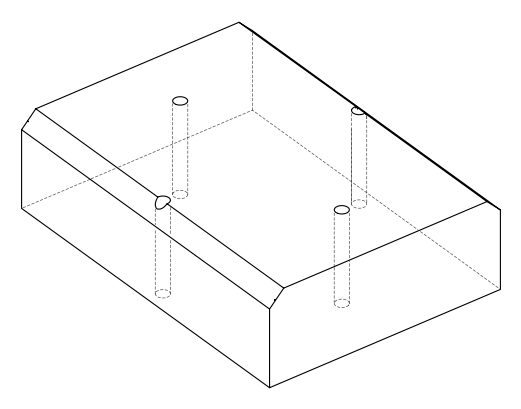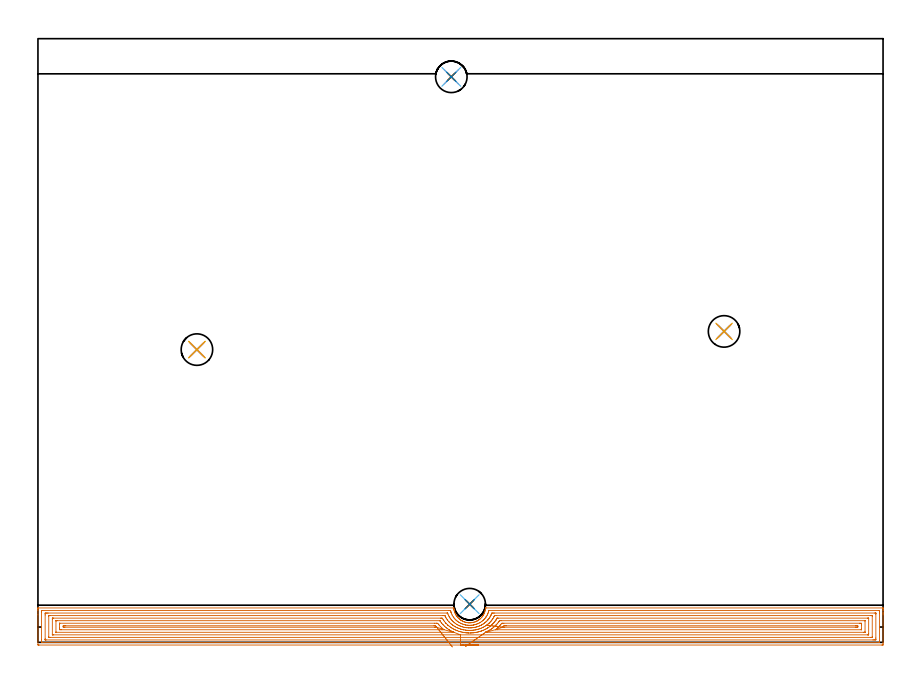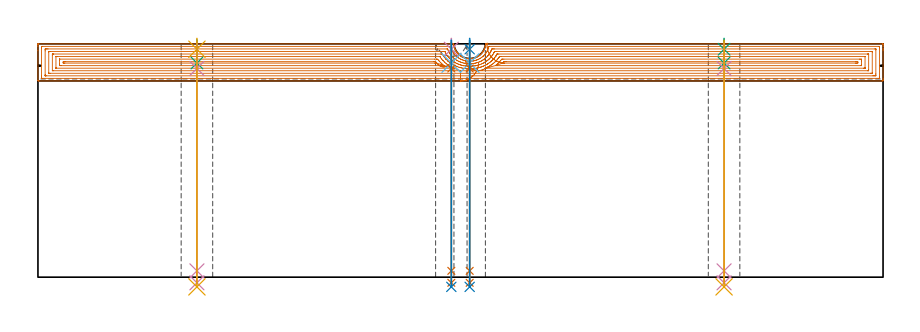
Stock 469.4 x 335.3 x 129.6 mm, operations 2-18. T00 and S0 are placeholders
(PLAN: 18 operations, 13 tool changes, 61.9 min)
(1 AREA_MILL | FG_CHAMFER_SURFACE | UGT0205_001 | 26.7 min | 89250 mm3)
(2 AREA_MILL_1 | FG_CHAMFER_SURFACE_1 | UGT0205_001 | 30.14 min | 99591 mm3)
(3 SPOT_DRILL | STEP1HOLE | NXT0321_9005460120000 | 0.05 min | 127 mm3)
(4 SPOT_DRILL_1 | STEP1HOLE_1 | NXT0321_9005460120000 | 0.05 min | 181 mm3)
(5 SPOT_DRILL_2 | STEP1HOLE_2 | NXT0321_9005460120000 | 0.05 min | 147 mm3)
(6 SPOT_DRILL_3 | STEP1HOLE_3 | NXT0321_9005460120000 | 0.05 min | 169 mm3)
(7 DRILL_BLIND_HOLE_INTO_CENTER | STEP1HOLE | UGT0301_191 | 0.05 min | 272 mm3)
(8 GUN_DRILL_THROUGH_HOLE | STEP1HOLE | UGT0307_003 | 0.62 min | 4569 mm3)
(9 SPADE_DRILL_TO_ENLARGE_THROUGH_HOLE | STEP1HOLE | UGT0306_008 | 0.55 min | 25765 mm3)
(10 DRILL_BLIND_HOLE_INTO_CENTER_1 | STEP1HOLE_1 | UGT0301_191 | 0.05 min | 278 mm3)
(11 GUN_DRILL_THROUGH_HOLE_1 | STEP1HOLE_1 | UGT0307_003 | 0.62 min | 4574 mm3)
(12 SPADE_DRILL_TO_ENLARGE_THROUGH_HOLE_1 | STEP1HOLE_1 | UGT0306_008 | 0.55 min | 26068 mm3)
(13 DRILL_BLIND_HOLE_INTO_CENTER_2 | STEP1HOLE_2 | UGT0301_191 | 0.05 min | 269 mm3)
(14 GUN_DRILL_THROUGH_HOLE_2 | STEP1HOLE_2 | UGT0307_003 | 0.62 min | 4578 mm3)
(15 SPADE_DRILL_TO_ENLARGE_THROUGH_HOLE_2 | STEP1HOLE_2 | UGT0306_008 | 0.55 min | 25836 mm3)
(16 DRILL_BLIND_HOLE_INTO_CENTER_3 | STEP1HOLE_3 | UGT0301_191 | 0.05 min | 291 mm3)
(17 GUN_DRILL_THROUGH_HOLE_3 | STEP1HOLE_3 | UGT0307_003 | 0.62 min | 4544 mm3)
(18 SPADE_DRILL_TO_ENLARGE_THROUGH_HOLE_3 | STEP1HOLE_3 | UGT0306_008 | 0.55 min | 26082 mm3)
(TOOL UGT0205_001 | Chamfer Mill 20 x 3 x 45 deg. | D20 FL50 Z2)
(TOOL NXT0321_9005460120000 | NC Spot Drill, 142deg, 12mm, Carbide, Uncoated | D12 PA142 FL30 Z2)
(TOOL UGT0301_191 | Twist Drill 7.1 mm | D7.1 PA118 FL66 Z2)
(TOOL UGT0307_003 | Gun Drill 7 mm | D7 PA130 FL24 Z1)
(TOOL UGT0306_008 | Spade Drill 17.5mm | D17.5 PA132 FL10 Z2)
(OP 2 AREA_MILL_1)
G17 G21 G94 G90
T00 M6
G54
G17 G0 G90 X244.7 Y-1.5 S1061 M3
G43 Z139.6 H0
Z119.
G94 G1 X244.662 Z118.128 F250.
X244.548 Z117.264
X244.359 Z116.412
X244.097 Z115.58
X243.763 Z114.774
X243.36 Z114.
X242.892 Z113.264
X242.36 Z112.572
X241.771 Z111.929
X241.128 Z111.34
X240.436 Z110.808
X239.7 Z110.34
X238.926 Z109.937
X238.12 Z109.603
X237.288 Z109.341
X236.437 Z109.152
X235.572 Z109.038
X234.7 Z109.
X0.619
X0.263 Y-1.496 Z109.002
X0.01 Y-1.492 Z109.006
X0. Y-1.236 Z109.262
Y15.285 Z125.781
Y17.676 Z128.171
Y18.361 Z128.861
Y18.685 Z129.185
X0.007 Y19.065 Z129.557
X0.01 Y19.097 Z129.588
X0.173 Y19.1 Z129.6
X230.68
X230.961 Y19.095 Z129.59
X230.973 Y19.039 Z129.534
X230.979 Y19.001 Z129.496
X231.074 Y18.252 Z128.752
X231.089 Y18.156 Z128.656
X231.098 Y18.098 Z128.598
X231.128 Y17.945 Z128.445
X231.196 Y17.676 Z128.171
X231.237 Y17.511 Z128.009
X231.272 Y17.369 Z127.867
X231.404 Y16.925 Z127.424
X231.562 Y16.486 Z126.984
X231.75 Y16.041 Z126.539
X231.818 Y15.9 Z126.396
X231.871 Y15.79 Z126.288
X231.96 Y15.602 Z126.101
X232.021 Y15.486 Z125.985
X232.249 Y15.098 Z125.598
X232.318 Y14.991 Z125.491
X232.492 Y14.719 Z125.216
X232.705 Y14.421 Z124.917
X232.759 Y14.35 Z124.848
X232.913 Y14.147 Z124.647
X233.181 Y13.834 Z124.334
X233.487 Y13.509 Z124.008
X233.762 Y13.238 Z123.737
X233.807 Y13.194 Z123.693
X234.083 Y12.951 Z123.45
X234.402 Y12.696 Z123.194
X234.471 Y12.646 Z123.142
X234.606 Y12.545 Z123.044
X234.7 Y12.475 Z122.975
X234.895 Y12.35 Z122.847
X234.998 Y12.284 Z122.78
X235.329 Y12.068 Z122.566
X235.593 Y11.918 Z122.417
X235.665 Y11.883 Z122.382
X236.037 Y11.7 Z122.197
X236.311 Y11.579 Z122.077
X236.487 Y11.503 Z121.999
X236.592 Y11.463 Z121.962
X236.662 Y11.437 Z121.936
X236.785 Y11.394 Z121.888
X236.931 Y11.338 Z121.835
X237.401 Y11.185 Z121.682
X237.836 Y11.079 Z121.578
X237.923 Y11.061 Z121.56
X238.272 Y10.992 Z121.487
X238.445 Y10.966 Z121.461
X238.718 Y10.925 Z121.42
X238.743 Y10.923 Z121.417
X239.055 Y10.89 Z121.388
X239.165 Y10.88 Z121.376
X239.323 Y10.871 Z121.366
X239.405 Y10.868 Z121.359
X239.612 Y10.853 Z121.353
X240.003 Y10.855 Z121.351
X240.061 Y10.859 Z121.353
X240.505 Y10.885 Z121.384
X240.952 Y10.934 Z121.431
X241.399 Y11.004 Z121.503
X241.75 Y11.077 Z121.576
X241.845 Y11.097 Z121.596
X241.899 Y11.11 Z121.609
X242.196 Y11.184 Z121.683
X242.741 Y11.364 Z121.858
X242.909 Y11.426 Z121.925
X243.005 Y11.463 Z121.962
X243.187 Y11.534 Z122.029
X243.5 Y11.67 Z122.169
X243.631 Y11.727 Z122.226
X243.804 Y11.815 Z122.314
X243.955 Y11.892 Z122.39
X244.081 Y11.962 Z122.459
X244.274 Y12.068 Z122.566
X244.351 Y12.116 Z122.613
X244.524 Y12.222 Z122.721
X244.709 Y12.35 Z122.848
X244.796 Y12.41 Z122.909
X244.975 Y12.534 Z123.029
X245.417 Y12.865 Z123.364
X245.519 Y12.951 Z123.45
X245.922 Y13.322 Z123.821
X246.31 Y13.708 Z124.207
X246.403 Y13.813 Z124.313
X246.422 Y13.834 Z124.334
X246.658 Y14.125 Z124.624
X246.776 Y14.27 Z124.769
X246.91 Y14.451 Z124.949
X247.11 Y14.719 Z125.217
X247.203 Y14.856 Z125.354
X247.298 Y15.013 Z125.51
X247.427 Y15.226 Z125.724
X247.555 Y15.457 Z125.954
X247.636 Y15.601 Z126.101
X247.85 Y16.04 Z126.54
X248.042 Y16.485 Z126.984
X248.096 Y16.626 Z127.125
X248.325 Y17.369 Z127.867
X248.403 Y17.676 Z128.174
X248.437 Y17.809 Z128.308
X248.522 Y18.252 Z128.752
X248.566 Y18.563 Z129.063
X248.595 Y18.765 Z129.264
X248.613 Y18.942 Z129.441
X248.62 Y19.007 Z129.505
X248.623 Y19.022 Z129.521
X248.639 Y19.094 Z129.592
X248.995 Y19.1 Z129.6
X469.227
X469.39 Y19.097 Z129.588
X469.393 Y19.065 Z129.557
X469.4 Y18.685 Z129.185
Y18.361 Z128.861
Y17.676 Z128.171
Y16.445 Z126.942
Y15.9 Z126.395
Y15.285 Z125.781
Y-0.348 Z110.149
X469.396 Y-0.963 Z109.534
X469.392 Y-1.492 Z109.006
X469.316 Y-1.494 Z109.003
X468.781 Y-1.5 Z109.
X234.7
Y-0.086 Z110.414
X2.406 Y-0.085 Z110.415
X2.01 Y-0.076 Z110.424
X2.003 Y0.325 Z110.825
X2.001 Y0.812 Z111.312
X2. Y1.215 Z111.715
X2.001 Y16.788 Z127.288
X2.002 Y17.189 Z127.689
X2.01 Y17.676 Z128.176
X2.396 Y17.685 Z128.185
X2.406
X228.436 Y17.686 Z128.186
X229.154 Y17.676 Z128.176
X229.339 Y16.997 Z127.497
X229.402 Y16.788 Z127.288
X229.429 Y16.699 Z127.199
X229.604 Y16.219 Z126.719
X229.732 Y15.9 Z126.4
X230.042 Y15.202 Z125.702
X230.143 Y15.013 Z125.513
X230.233 Y14.849 Z125.349
X230.687 Y14.125 Z124.625
X231.126 Y13.525 Z124.025
X231.365 Y13.238 Z123.738
X231.677 Y12.893 Z123.393
X232.02 Y12.537 Z123.037
X232.214 Y12.35 Z122.85
X232.587 Y12.023 Z122.523
X232.913 Y11.761 Z122.261
X233.318 Y11.463 Z121.963
X233.807 Y11.145 Z121.645
X234.16 Y10.926 Z121.426
X234.73 Y10.619 Z121.119
X234.825 Y10.575 Z121.075
X235.593 Y10.243 Z120.743
X236.123 Y10.049 Z120.549
X236.487 Y9.932 Z120.432
X236.872 Y9.824 Z120.324
X237.365 Y9.703 Z120.203
X237.371 Y9.701 Z120.201
X237.44 Y9.688 Z120.188
X238.274 Y9.551 Z120.051
X238.433 Y9.53 Z120.03
X239.167 Y9.466 Z119.966
X239.404 Y9.452 Z119.952
X240.061 Y9.446 Z119.946
X240.292 Y9.458 Z119.958
X240.954 Y9.509 Z120.009
X241.116 Y9.527 Z120.027
X241.848 Y9.629 Z120.129
X241.898 Y9.637 Z120.137
X242.155 Y9.688 Z120.188
X242.68 Y9.809 Z120.309
X242.741 Y9.825 Z120.325
X243.32 Y10. Z120.5
X243.634 Y10.104 Z120.604
X243.977 Y10.234 Z120.734
X244.528 Y10.459 Z120.959
X244.609 Y10.495 Z120.995
X244.781 Y10.575 Z121.075
X245.201 Y10.794 Z121.294
X245.421 Y10.915 Z121.415
X245.766 Y11.12 Z121.62
X246.315 Y11.481 Z121.981
X246.81 Y11.858 Z122.358
X247.208 Y12.189 Z122.689
X247.293 Y12.266 Z122.766
X247.383 Y12.35 Z122.85
X247.744 Y12.706 Z123.206
X248.102 Y13.073 Z123.573
X248.178 Y13.161 Z123.661
X248.241 Y13.238 Z123.738
X248.571 Y13.659 Z124.159
X248.923 Y14.125 Z124.625
X248.953 Y14.167 Z124.667
X248.995 Y14.23 Z124.73
X249.447 Y15.013 Z125.513
X249.596 Y15.304 Z125.804
X249.883 Y15.906 Z126.406
X249.888 Y15.919 Z126.419
X250.114 Y16.564 Z127.064
X250.185 Y16.788 Z127.288
X250.32 Y17.246 Z127.746
X250.44 Y17.676 Z128.176
X250.772 Y17.685 Z128.185
X250.782
X466.994
X467.39 Y17.676 Z128.176
X467.397 Y17.275 Z127.775
X467.399 Y16.788 Z127.288
X467.4 Y16.385 Z126.885
X467.399 Y0.812 Z111.312
X467.398 Y0.411 Z110.911
X467.39 Y-0.076 Z110.424
X467.004 Y-0.085 Z110.415
X466.994 Y-0.086 Z110.414
X234.7
Y1.328 Z111.828
X4.566 Y1.329 Z111.829
X4.193 Y1.33 Z111.83
X4.069 Y1.332 Z111.832
X4.026 Y1.335 Z111.835
X4.01 Y1.339 Z111.839
X4.007 Y1.38 Z111.88
X4.003 Y1.508 Z112.008
X4.001 Y1.7 Z112.2
X4. Y1.891 Z112.391
Y15.204 Z125.704
X4.002 Y15.9 Z126.4
X4.005 Y16.087 Z126.587
X4.016 Y16.264 Z126.764
X4.193 Y16.266 Z126.766
X4.714 Y16.27 Z126.77
X5.086 Y16.271 Z126.771
X5.606
X227.18
X227.366 Y16.269 Z126.769
X227.458 Y16.267 Z126.767
X227.498 Y16.265 Z126.765
X227.553 Y16.162 Z126.662
X227.649 Y15.9 Z126.4
X227.706 Y15.748 Z126.248
X228.035 Y15.013 Z125.513
X228.166 Y14.728 Z125.228
X228.446 Y14.205 Z124.705
X228.494 Y14.125 Z124.625
X228.57 Y14.002 Z124.502
X228.931 Y13.448 Z123.948
X229.082 Y13.238 Z123.738
X229.339 Y12.889 Z123.389
X229.794 Y12.35 Z122.85
X230.233 Y11.882 Z122.382
X230.656 Y11.463 Z121.963
X231.126 Y11.055 Z121.555
X231.75 Y10.575 Z121.075
X232.02 Y10.386 Z120.886
X232.585 Y10.014 Z120.514
X232.913 Y9.82 Z120.32
X233.16 Y9.688 Z120.188
X233.807 Y9.363 Z119.863
X234.4 Y9.098 Z119.598
X234.7 Y8.978 Z119.478
X235.181 Y8.8 Z119.3
X235.593 Y8.665 Z119.165
X235.791 Y8.604 Z119.104
X236.487 Y8.425 Z118.925
X236.97 Y8.32 Z118.82
X237.38 Y8.249 Z118.749
X238.042 Y8.143 Z118.643
X238.274 Y8.119 Z118.619
X239.024 Y8.054 Z118.554
X239.167 Y8.047 Z118.547
X239.941 Y8.031 Z118.531
X240.061 Y8.032 Z118.532
X240.792 Y8.073 Z118.573
X240.954 Y8.087 Z118.587
X241.605 Y8.154 Z118.654
X241.848 Y8.189 Z118.689
X242.382 Y8.269 Z118.769
X242.741 Y8.342 Z118.842
X243.117 Y8.426 Z118.926
X243.634 Y8.559 Z119.059
X243.822 Y8.614 Z119.114
X244.435 Y8.8 Z119.3
X244.504 Y8.823 Z119.323
X244.528 Y8.832 Z119.332
X245.142 Y9.078 Z119.578
X245.421 Y9.194 Z119.694
X245.766 Y9.345 Z119.845
X246.315 Y9.611 Z120.111
X246.366 Y9.637 Z120.137
X246.458 Y9.688 Z120.188
X246.929 Y9.964 Z120.464
X247.208 Y10.138 Z120.638
X247.471 Y10.314 Z120.814
X247.85 Y10.575 Z121.075
X247.995 Y10.68 Z121.18
X248.102 Y10.761 Z121.261
X248.492 Y11.075 Z121.575
X248.944 Y11.463 Z121.963
X248.971 Y11.486 Z121.986
X248.995 Y11.509 Z122.009
X249.417 Y11.931 Z122.431
X249.822 Y12.35 Z122.85
X249.854 Y12.385 Z122.885
X249.888 Y12.425 Z122.925
X250.247 Y12.882 Z123.382
X250.521 Y13.238 Z123.738
X250.632 Y13.387 Z123.887
X250.782 Y13.6 Z124.1
X250.981 Y13.927 Z124.427
X251.097 Y14.125 Z124.625
X251.307 Y14.492 Z124.992
X251.572 Y15.013 Z125.513
X251.606 Y15.082 Z125.582
X251.675 Y15.232 Z125.732
X251.87 Y15.707 Z126.207
X252.087 Y16.259 Z126.759
X252.202 Y16.265 Z126.765
X252.569 Y16.268 Z126.768
X253.089 Y16.271 Z126.771
X253.462
X464.834
X465.207 Y16.27 Z126.77
X465.331 Y16.268 Z126.768
X465.374 Y16.265 Z126.765
X465.39 Y16.261 Z126.761
X465.393 Y16.22 Z126.72
X465.397 Y16.092 Z126.592
X465.399 Y15.9 Z126.4
X465.4 Y15.709 Z126.209
Y2.395 Z112.895
X465.398 Y1.7 Z112.2
X465.395 Y1.513 Z112.013
X465.384 Y1.336 Z111.836
X465.207 Y1.333 Z111.833
X464.686 Y1.33 Z111.83
X464.314 Y1.329 Z111.829
X463.794 Y1.328 Z111.828
X234.7
Y2.743 Z113.243
X6.716
X6.095 Y2.747 Z113.247
X6.024 Y2.75 Z113.25
X6.01 Y2.751 Z113.251
X6.007 Y2.772 Z113.272
X6.003 Y2.824 Z113.324
X6.001 Y3.034 Z113.534
Y14.559 Z125.059
X6.004 Y14.776 Z125.276
X6.007 Y14.83 Z125.33
X6.01 Y14.85 Z125.35
X6.032 Y14.852 Z125.352
X6.139 Y14.855 Z125.355
X6.873 Y14.857 Z125.357
X7.03
X225.029
X225.766 Y14.855 Z125.355
X225.926 Y14.853 Z125.353
X225.984 Y14.85 Z125.35
X226.012 Y14.815 Z125.315
X226.021 Y14.8 Z125.3
X226.06 Y14.721 Z125.221
X226.352 Y14.125 Z124.625
X226.659 Y13.572 Z124.072
X226.872 Y13.238 Z123.738
X227.259 Y12.642 Z123.142
X227.474 Y12.35 Z122.85
X227.553 Y12.247 Z122.747
X228.226 Y11.463 Z121.963
X228.446 Y11.228 Z121.728
X229.099 Y10.575 Z121.075
X229.339 Y10.365 Z120.865
X229.711 Y10.054 Z120.554
X230.176 Y9.688 Z120.188
X230.233 Y9.644 Z120.144
X230.401 Y9.521 Z120.021
X231.126 Y9.048 Z119.548
X231.525 Y8.8 Z119.3
X232.02 Y8.528 Z119.028
X232.588 Y8.235 Z118.735
X232.913 Y8.088 Z118.588
X233.313 Y7.912 Z118.412
X233.807 Y7.713 Z118.213
X234.13 Y7.592 Z118.092
X234.7 Y7.4 Z117.9
X235.014 Y7.303 Z117.803
X235.43 Y7.187 Z117.687
X235.593 Y7.146 Z117.646
X236.096 Y7.025 Z117.525
X236.487 Y6.944 Z117.444
X236.587 Y6.925 Z117.425
X237.38 Y6.798 Z117.298
X237.651 Y6.756 Z117.256
X238.274 Y6.694 Z117.194
X238.637 Y6.664 Z117.164
X239.167 Y6.632 Z117.132
X239.571 Y6.624 Z117.124
X240.061 Y6.618 Z117.118
X240.452 Y6.636 Z117.136
X240.954 Y6.665 Z117.165
X241.289 Y6.692 Z117.192
X241.848 Y6.75 Z117.25
X242.093 Y6.781 Z117.281
X242.741 Y6.876 Z117.376
X242.869 Y6.897 Z117.397
X243.515 Y7.025 Z117.525
X243.612 Y7.047 Z117.547
X243.634 Y7.052 Z117.552
X244.321 Y7.231 Z117.731
X244.528 Y7.291 Z117.791
X245.005 Y7.439 Z117.939
X245.421 Y7.573 Z118.073
X246.311 Y7.916 Z118.416
X246.926 Y8.193 Z118.693
X247.208 Y8.331 Z118.831
X247.521 Y8.489 Z118.989
X248.09 Y8.8 Z119.3
X248.102 Y8.807 Z119.307
X248.642 Y9.151 Z119.651
X248.995 Y9.387 Z119.887
X249.172 Y9.511 Z120.011
X249.415 Y9.688 Z120.188
X249.683 Y9.892 Z120.392
X249.888 Y10.054 Z120.554
X250.171 Y10.294 Z120.794
X250.494 Y10.575 Z121.075
X250.644 Y10.712 Z121.212
X250.782 Y10.844 Z121.344
X251.091 Y11.156 Z121.656
X251.385 Y11.463 Z121.963
X251.523 Y11.614 Z122.114
X251.675 Y11.789 Z122.289
X251.925 Y12.102 Z122.602
X252.117 Y12.35 Z122.85
X252.31 Y12.608 Z123.108
X252.569 Y12.967 Z123.467
X252.734 Y13.238 Z123.738
X253.003 Y13.694 Z124.194
X253.246 Y14.125 Z124.625
X253.321 Y14.265 Z124.765
X253.462 Y14.542 Z125.042
X253.626 Y14.85 Z125.35
X254.356 Y14.856 Z125.356
X254.513 Y14.857 Z125.357
X462.684
X463.305 Y14.853 Z125.353
X463.376 Y14.85 Z125.35
X463.39 Y14.848 Z125.348
X463.393 Y14.828 Z125.328
X463.397 Y14.775 Z125.275
X463.399 Y14.565 Z125.065
Y3.041 Z113.541
X463.396 Y2.824 Z113.324
X463.393 Y2.77 Z113.27
X463.39 Y2.75 Z113.25
X463.368 Y2.748 Z113.248
X463.261 Y2.745 Z113.245
X462.527 Y2.743 Z113.243
X462.37
X234.7
Y4.157 Z114.657
X8.66
X8.454 Y4.159 Z114.659
X8.041 Y4.164 Z114.664
X8.009 Y4.168 Z114.668
X8.006 Y4.179 Z114.679
X8.003 Y4.211 Z114.711
X8.001 Y4.269 Z114.769
X8. Y4.362 Z114.862
X8.001 Y13.006 Z123.506
X8.003 Y13.238 Z123.738
X8.008 Y13.401 Z123.901
X8.01 Y13.436 Z123.936
X8.109 Y13.439 Z123.939
X8.247 Y13.441 Z123.941
X8.454 Y13.443 Z123.943
X8.66
X223.773 Y13.442 Z123.942
X223.979 Y13.441 Z123.941
X224.185 Y13.438 Z123.938
X224.57 Y13.429 Z123.929
X224.872 Y12.93 Z123.43
X225.252 Y12.35 Z122.85
X225.459 Y12.04 Z122.54
X225.766 Y11.612 Z122.112
X225.887 Y11.463 Z121.963
X226.509 Y10.724 Z121.224
X226.648 Y10.575 Z121.075
X226.659 Y10.563 Z121.063
X227.533 Y9.688 Z120.188
X227.553 Y9.669 Z120.169
X227.706 Y9.535 Z120.035
X228.446 Y8.934 Z119.434
X228.62 Y8.8 Z119.3
X229.035 Y8.496 Z118.996
X229.339 Y8.292 Z118.792
X229.922 Y7.912 Z118.412
X230.233 Y7.72 Z118.22
X230.683 Y7.465 Z117.965
X231.126 Y7.239 Z117.739
X231.56 Y7.025 Z117.525
X232.02 Y6.817 Z117.317
X232.394 Y6.653 Z117.153
X232.913 Y6.447 Z116.947
X233.821 Y6.123 Z116.623
X234.345 Y5.97 Z116.47
X234.7 Y5.875 Z116.375
X235.056 Y5.784 Z116.284
X235.593 Y5.661 Z116.161
X236.193 Y5.542 Z116.042
X236.487 Y5.491 Z115.991
X237.263 Y5.366 Z115.866
X237.38 Y5.352 Z115.852
X238.259 Y5.265 Z115.765
X238.274 Y5.263 Z115.763
X238.435 Y5.25 Z115.75
X239.167 Y5.212 Z115.712
X239.206 Y5.211 Z115.711
X240.061 Y5.199 Z115.699
X240.111 Y5.2 Z115.7
X240.954 Y5.239 Z115.739
X241.141 Y5.25 Z115.75
X241.788 Y5.309 Z115.809
X241.848 Y5.315 Z115.815
X242.583 Y5.407 Z115.907
X242.741 Y5.429 Z115.929
X243.356 Y5.526 Z116.026
X243.634 Y5.582 Z116.082
X244.096 Y5.679 Z116.179
X244.528 Y5.782 Z116.282
X244.813 Y5.854 Z116.354
X245.421 Y6.02 Z116.52
X245.513 Y6.046 Z116.546
X245.809 Y6.137 Z116.637
X246.188 Y6.263 Z116.763
X246.315 Y6.308 Z116.808
X246.835 Y6.508 Z117.008
X247.208 Y6.656 Z117.156
X247.469 Y6.766 Z117.266
X248.071 Y7.025 Z117.525
X248.092 Y7.035 Z117.535
X248.102 Y7.04 Z117.54
X248.681 Y7.337 Z117.837
X248.995 Y7.509 Z118.009
X249.253 Y7.656 Z118.156
X249.689 Y7.912 Z118.412
X249.812 Y7.988 Z118.488
X249.888 Y8.037 Z118.537
X250.344 Y8.347 Z118.847
X250.782 Y8.65 Z119.15
X250.869 Y8.713 Z119.213
X250.983 Y8.8 Z119.3
X251.367 Y9.106 Z119.606
X251.675 Y9.357 Z119.857
X251.853 Y9.511 Z120.011
X252.051 Y9.688 Z120.188
X252.317 Y9.937 Z120.437
X252.569 Y10.179 Z120.679
X252.766 Y10.379 Z120.879
X252.952 Y10.575 Z121.075
X253.196 Y10.84 Z121.34
X253.462 Y11.15 Z121.65
X253.602 Y11.323 Z121.823
X253.711 Y11.463 Z121.963
X253.988 Y11.828 Z122.328
X254.356 Y12.321 Z122.821
X254.368 Y12.338 Z122.838
X254.375 Y12.35 Z122.85
X254.702 Y12.894 Z123.394
X254.906 Y13.238 Z123.738
X254.985 Y13.369 Z123.869
X255.015 Y13.415 Z123.915
X255.027 Y13.431 Z123.931
X255.048 Y13.437 Z123.937
X255.249 Y13.439 Z123.939
X255.936 Y13.443 Z123.943
X460.74 Y13.442 Z123.942
X460.946 Y13.441 Z123.941
X461.359 Y13.436 Z123.936
X461.391 Y13.432 Z123.932
X461.394 Y13.421 Z123.921
X461.397 Y13.389 Z123.889
X461.399 Y13.331 Z123.831
X461.4 Y13.238 Z123.738
Y4.594 Z115.094
X461.397 Y4.362 Z114.862
X461.392 Y4.199 Z114.699
X461.39 Y4.164 Z114.664
X461.291 Y4.161 Z114.661
X461.153 Y4.159 Z114.659
X460.946 Y4.157 Z114.657
X460.74
X234.7
X231.028 Y5.574 Z116.074
X230.998 Y5.572 Z116.072
X230.563 Y5.571 Z116.071
X10.123 Y5.572 Z116.072
X10.052 Y5.573 Z116.073
X10.018 Y5.576 Z116.076
X10.01 Y5.579 Z116.079
X10.007 Y5.587 Z116.087
X10.001 Y5.693 Z116.193
Y11.906 Z122.406
X10.003 Y11.97 Z122.47
X10.007 Y12.008 Z122.508
X10.011 Y12.022 Z122.522
X10.021 Y12.024 Z122.524
X10.162 Y12.027 Z122.527
X10.447 Y12.028 Z122.528
X10.771 Y12.029 Z122.529
X223.085 Y12.028 Z122.528
X223.167 Y12.027 Z122.527
X223.216 Y12.025 Z122.525
X223.239 Y12.022 Z122.522
X223.258 Y12. Z122.5
X223.409 Y11.784 Z122.284
X223.633 Y11.463 Z121.963
X223.979 Y10.983 Z121.483
X224.313 Y10.575 Z121.075
X224.872 Y9.923 Z120.423
X225.096 Y9.688 Z120.188
X225.766 Y9.011 Z119.511
X225.985 Y8.8 Z119.3
X226.659 Y8.237 Z118.737
X227.062 Y7.912 Z118.412
X227.553 Y7.546 Z118.046
X228.324 Y7.025 Z117.525
X228.446 Y6.945 Z117.445
X228.673 Y6.799 Z117.299
X229.339 Y6.419 Z116.919
X229.868 Y6.137 Z116.637
X230.233 Y5.954 Z116.454
X230.597 Y5.776 Z116.276
X230.811 Y5.678 Z116.178
X230.93 Y5.623 Z116.123
X231.021 Y5.579 Z116.079
X231.028 Y5.574 Z116.074
X225.476 Y7.025 Z117.525
X224.909 Y6.988 Z117.488
X224.872 Y6.987 Z117.487
X224.019 Y6.985 Z117.485
X13.127
X12.27 Y6.989 Z117.489
X12.234 Y6.992 Z117.492
X12.01 Y7.025 Z117.525
X12.004 Y7.253 Z117.753
X12.001 Y7.912 Z118.412
X12. Y8.145 Z118.645
X12.001 Y9.919 Z120.419
X12.008 Y10.575 Z121.075
X12.01 Y10.6 Z121.1
X12.025 Y10.608 Z121.108
X12.075 Y10.611 Z121.111
X12.154 Y10.614 Z121.114
X220.365 Y10.615 Z121.115
X221.26 Y10.613 Z121.113
X221.298 Y10.612 Z121.112
X222.006 Y10.575 Z121.075
X222.192 Y10.341 Z120.841
X222.735 Y9.688 Z120.188
X223.085 Y9.279 Z119.779
X223.534 Y8.8 Z119.3
X223.979 Y8.35 Z118.85
X224.428 Y7.912 Z118.412
X224.872 Y7.534 Z118.034
X225.476 Y7.025 Z117.525
X221.48 Y8.405 Z118.905
X221.464 Y8.403 Z118.903
X221.298 Y8.401 Z118.901
X220.808 Y8.4 Z118.9
X220.405
X14.914
X14.422 Y8.402 Z118.902
X14.021 Y8.407 Z118.907
X14.001 Y8.8 Z119.3
Y8.82 Z119.32
X14.021 Y9.193 Z119.693
X14.513 Y9.198 Z119.698
X14.914 Y9.2 Z119.7
X15.405
X220.002
X220.405 Y9.198 Z119.698
X220.802 Y9.193 Z119.693
X221.145 Y8.8 Z119.3
X221.298 Y8.623 Z119.123
X221.436 Y8.46 Z118.96
X221.48 Y8.405 Z118.905
X221.922 Y7.85 Z118.398
X222.391 Y7.262 Z117.955
X222.882 Y6.647 Z117.579
X223.391 Y6.008 Z117.273
X223.915 Y5.351 Z117.04
X224.45 Y4.68 Z116.881
X224.991 Y4.001 Z116.797
X225.535 Y3.319 Z116.789
X226.077 Y2.639 Z116.857
X226.614 Y1.966 Z117.001
X227.141 Y1.306 Z117.219
X227.653 Y0.663 Z117.51
X228.148 Y0.042 Z117.871
X228.622 Y-0.552 Z118.301
X229.07 Y-1.114 Z118.794
X229.49 Y-1.64 Z119.349
X229.878 Y-2.127 Z119.96
X230.231 Y-2.57 Z120.624
G0 X237.455 Y-2.335 Z119.721
G1 X237.838 Y-2.063 Z118.985
X238.272 Y-1.755 Z118.294
X238.753 Y-1.413 Z117.652
X239.278 Y-1.04 Z117.063
X239.843 Y-0.639 Z116.533
X240.443 Y-0.213 Z116.065
X241.075 Y0.236 Z115.663
X241.732 Y0.703 Z115.33
X242.411 Y1.185 Z115.069
X243.105 Y1.678 Z114.881
X243.81 Y2.179 Z114.769
X244.521 Y2.683 Z114.732
X245.232 Y3.188 Z114.771
X245.937 Y3.689 Z114.886
X246.631 Y4.182 Z115.076
X247.309 Y4.663 Z115.339
X247.966 Y5.13 Z115.674
X248.596 Y5.578 Z116.078
X248.618 Y5.593 Z116.093
X248.638 Y5.604 Z116.104
X248.894 Y5.721 Z116.221
X248.995 Y5.768 Z116.268
X249.246 Y5.888 Z116.388
X249.761 Y6.137 Z116.637
X249.845 Y6.18 Z116.68
X249.888 Y6.203 Z116.703
X250.414 Y6.502 Z117.002
X250.782 Y6.715 Z117.215
X250.975 Y6.833 Z117.333
X251.283 Y7.025 Z117.525
X251.519 Y7.18 Z117.68
X251.675 Y7.286 Z117.786
X252.042 Y7.548 Z118.048
X252.569 Y7.928 Z118.428
X253.05 Y8.322 Z118.822
X253.462 Y8.666 Z119.166
X253.534 Y8.729 Z119.229
X253.612 Y8.8 Z119.3
X253.991 Y9.162 Z119.662
X254.356 Y9.514 Z120.014
X254.442 Y9.602 Z120.102
X254.523 Y9.688 Z120.188
X254.869 Y10.065 Z120.565
X255.249 Y10.507 Z121.007
X255.28 Y10.545 Z121.045
X255.303 Y10.575 Z121.075
X255.665 Y11.049 Z121.549
X255.978 Y11.463 Z121.963
X256.048 Y11.557 Z122.057
X256.143 Y11.69 Z122.19
X256.335 Y11.978 Z122.478
X256.359 Y12.012 Z122.512
X256.388 Y12.022 Z122.522
X256.471 Y12.024 Z122.524
X257.036 Y12.028 Z122.528
X257.36 Y12.029 Z122.529
X459.277 Y12.028 Z122.528
X459.348 Y12.027 Z122.527
X459.382 Y12.024 Z122.524
X459.39 Y12.021 Z122.521
X459.393 Y12.013 Z122.513
X459.399 Y11.907 Z122.407
X459.4 Y5.694 Z116.194
X459.397 Y5.63 Z116.13
X459.393 Y5.592 Z116.092
X459.389 Y5.577 Z116.077
X459.379 Y5.576 Z116.076
X459.238 Y5.573 Z116.073
X458.953 Y5.572 Z116.072
X458.629 Y5.571 Z116.071
X248.995
X248.67 Y5.573 Z116.073
X248.596 Y5.578 Z116.078
X254.123 Y7.025 Z117.525
X255.172 Y7.912 Z118.412
X255.213 Y7.949 Z118.449
X255.249 Y7.982 Z118.482
X255.666 Y8.386 Z118.886
X256.09 Y8.8 Z119.3
X256.116 Y8.826 Z119.326
X256.143 Y8.854 Z119.354
X256.542 Y9.29 Z119.79
X256.885 Y9.688 Z120.188
X256.954 Y9.769 Z120.269
X257.036 Y9.869 Z120.369
X257.348 Y10.265 Z120.765
X257.592 Y10.575 Z121.075
X257.894 Y10.61 Z121.11
X257.929 Y10.612 Z121.112
X258.783 Y10.615 Z121.115
X456.273
X457.13 Y10.611 Z121.111
X457.166 Y10.608 Z121.108
X457.39 Y10.575 Z121.075
X457.396 Y10.346 Z120.846
X457.399 Y9.688 Z120.188
X457.4 Y9.455 Z119.955
X457.399 Y7.681 Z118.181
X457.392 Y7.025 Z117.525
X457.39 Y7. Z117.5
X457.375 Y6.992 Z117.492
X457.325 Y6.989 Z117.489
X457.246 Y6.986 Z117.486
X255.249 Y6.985 Z117.485
X254.392 Y6.989 Z117.489
X254.356 Y6.992 Z117.492
X254.123 Y7.025 Z117.525
X258.147 Y8.418 Z118.918
X258.223 Y8.508 Z119.008
X258.472 Y8.8 Z119.3
X258.636 Y8.986 Z119.486
X258.823 Y9.193 Z119.693
X259.316 Y9.198 Z119.698
X259.716 Y9.199 Z119.699
X260.207 Y9.2 Z119.7
X454.083
X454.486 Y9.199 Z119.699
X454.979 Y9.197 Z119.697
X455.379 Y9.193 Z119.693
X455.398 Y8.8 Z119.3
X455.399 Y8.78 Z119.28
X455.379 Y8.407 Z118.907
X454.886 Y8.402 Z118.902
X454.486 Y8.4 Z118.9
X453.995
X259.226
X258.823 Y8.401 Z118.901
X258.328 Y8.404 Z118.904
X258.243 Y8.407 Z118.907
X258.147 Y8.418 Z118.918
X257.293 Y8.525 Z119.063
X256.455 Y8.629 Z119.282
X255.639 Y8.73 Z119.573
X254.852 Y8.828 Z119.936
X254.099 Y8.922 Z120.366
X253.385 Y9.01 Z120.86
X252.718 Y9.093 Z121.415
X252.101 Y9.17 Z122.027
X251.539 Y9.24 Z122.691
X251.036 Y9.302 Z123.401
X250.597 Y9.357 Z124.153
X250.225 Y9.403 Z124.941
X249.922 Y9.441 Z125.758
X249.691 Y9.469 Z126.599
X249.534 Y9.489 Z127.457
X249.451 Y9.499 Z128.325
X249.444 Y9.5 Z129.198
X249.513 Y9.491 Z130.067
G0 Z139.6
M5
M2
(OP 3 SPOT_DRILL)
G17 G21 G94 G90
T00 M6
G54
G17 G0 G90 X239.8 Y21.2 S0 M3
G43 Z139.6 H0
G94 G81 G98 Z126.6 F250. R132.6
G80
M5
M2
(OP 4 SPOT_DRILL_1)
G17 G21 G94 G90
T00 M6
G54
G17 G0 G90 X381.1 Y172.7 S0 M3
G43 Z139.6 H0
G94 G81 G98 Z126.6 F250. R132.6
G80
M5
M2
(OP 5 SPOT_DRILL_2)
G17 G21 G94 G90
T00 M6
G54
G17 G0 G90 X229.6 Y314.1 S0 M3
G43 Z139.6 H0
G94 G81 G98 Z126.6 F250. R132.6
G80
M5
M2
(OP 6 SPOT_DRILL_3)
G17 G21 G94 G90
T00 M6
G54
G17 G0 G90 X88.3 Y162.6 S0 M3
G43 Z139.6 H0
G94 G81 G98 Z126.6 F250. R132.6
G80
M5
M2
(OP 7 DRILL_BLIND_HOLE_INTO_CENTER)
G17 G21 G94 G90
T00 M6
G54
G17 G0 G90 X239.8 Y21.2 S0 M3
G43 Z139.6 H0
G94 G81 G98 Z118.95 F250. R131.6
G80
M5
M2
(OP 8 GUN_DRILL_THROUGH_HOLE)
G17 G21 G94 G90
T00 M6
G54
G17 G0 G90 X239.8 Y21.2 M8
G43 Z139.6 H0
Z130.346
S716 M3
G94 G1 Z115.921 F125. M26
G4 X.084
Z3.5 F250.
G4 X.084
Z-3.132 F125.
G4 X.084
M5
M9
G0 Z130.346
Z139.6
M2
(OP 9 SPADE_DRILL_TO_ENLARGE_THROUGH_HOLE)
G17 G21 G94 G90
T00 M6
G54
G17 G0 G90 X239.8 Y21.2 S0 M3
G43 Z139.6 H0
G94 G73 G98 Z-5.396 F250. Q16.874 R131.6
G80
M5
M2
(OP 10 DRILL_BLIND_HOLE_INTO_CENTER_1)
G17 G21 G94 G90
T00 M6
G54
G17 G0 G90 X381.1 Y172.7 S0 M3
G43 Z139.6 H0
G94 G81 G98 Z118.95 F250. R131.6
G80
M5
M2
(OP 11 GUN_DRILL_THROUGH_HOLE_1)
G17 G21 G94 G90
T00 M6
G54
G17 G0 G90 X381.1 Y172.7 M8
G43 Z139.6 H0
Z130.346
S716 M3
G94 G1 Z115.921 F125. M26
G4 X.084
Z3.5 F250.
G4 X.084
Z-3.132 F125.
G4 X.084
M5
M9
G0 Z130.346
Z139.6
M2
(OP 12 SPADE_DRILL_TO_ENLARGE_THROUGH_HOLE_1)
G17 G21 G94 G90
T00 M6
G54
G17 G0 G90 X381.1 Y172.7 S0 M3
G43 Z139.6 H0
G94 G73 G98 Z-5.396 F250. Q16.874 R131.6
G80
M5
M2
(OP 13 DRILL_BLIND_HOLE_INTO_CENTER_2)
G17 G21 G94 G90
T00 M6
G54
G17 G0 G90 X229.6 Y314.1 S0 M3
G43 Z139.6 H0
G94 G81 G98 Z118.95 F250. R131.6
G80
M5
M2
(OP 14 GUN_DRILL_THROUGH_HOLE_2)
G17 G21 G94 G90
T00 M6
G54
G17 G0 G90 X229.6 Y314.1 M8
G43 Z139.6 H0
Z130.346
S716 M3
G94 G1 Z115.921 F125. M26
G4 X.084
Z3.5 F250.
G4 X.084
Z-3.132 F125.
G4 X.084
M5
M9
G0 Z130.346
Z139.6
M2
(OP 15 SPADE_DRILL_TO_ENLARGE_THROUGH_HOLE_2)
G17 G21 G94 G90
T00 M6
G54
G17 G0 G90 X229.6 Y314.1 S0 M3
G43 Z139.6 H0
G94 G73 G98 Z-5.396 F250. Q16.874 R131.6
G80
M5
M2
(OP 16 DRILL_BLIND_HOLE_INTO_CENTER_3)
G17 G21 G94 G90
T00 M6
G54
G17 G0 G90 X88.3 Y162.6 S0 M3
G43 Z139.6 H0
G94 G81 G98 Z118.95 F250. R131.6
G80
M5
M2
(OP 17 GUN_DRILL_THROUGH_HOLE_3)
G17 G21 G94 G90
T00 M6
G54
G17 G0 G90 X88.3 Y162.6 M8
G43 Z139.6 H0
Z130.346
S716 M3
G94 G1 Z115.921 F125. M26
G4 X.084
Z3.5 F250.
G4 X.084
Z-3.132 F125.
G4 X.084
M5
M9
G0 Z130.346
Z139.6
M2
(OP 18 SPADE_DRILL_TO_ENLARGE_THROUGH_HOLE_3)
G17 G21 G94 G90
T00 M6
G54
G17 G0 G90 X88.3 Y162.6 S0 M3
G43 Z139.6 H0
G94 G73 G98 Z-5.396 F250. Q16.874 R131.6
G80
M5
M2
